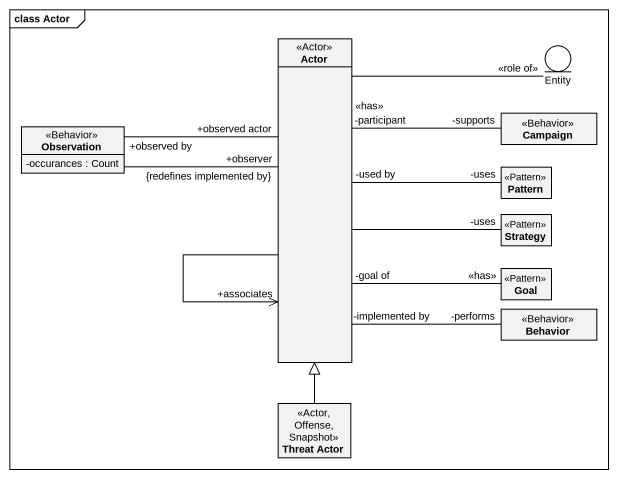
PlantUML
@startuml
mainframe class Actor
allowmixing
hide circle
hide empty members
skinparam classAttributeIconSize 0
class "Actor" as Actor_ <<Actor>>
entity "Entity" as Entity_
class Observation <<Behavior>> {
  -occurances : Count
}
class Campaign <<Behavior>>
class Pattern <<Pattern>>
class Strategy <<Pattern>>
class Goal <<Pattern>>
class Behavior <<Behavior>>
class "Threat Actor" as Threat_Actor <<Actor, Offense, Snapshot>>
Actor_ "+associates" <-- Actor_
Actor_ -right- "<<role of>>" Entity_
Actor_ "-participant\n<<has>>" -right- "-supports" Campaign
Actor_ -right- "-uses" Strategy
Actor_ "-goal of" -right- "<<has>>" Goal
Actor_ "-implemented by" -right- "-performs" Behavior
Observation -right- "+observer\n{redefines implemented by}" Actor_
Observation "+observed by" -right- "+observed actor" Actor_
Pattern "-uses" -left- "-used by" Actor_
Threat_Actor -up-|> Actor_
@enduml
